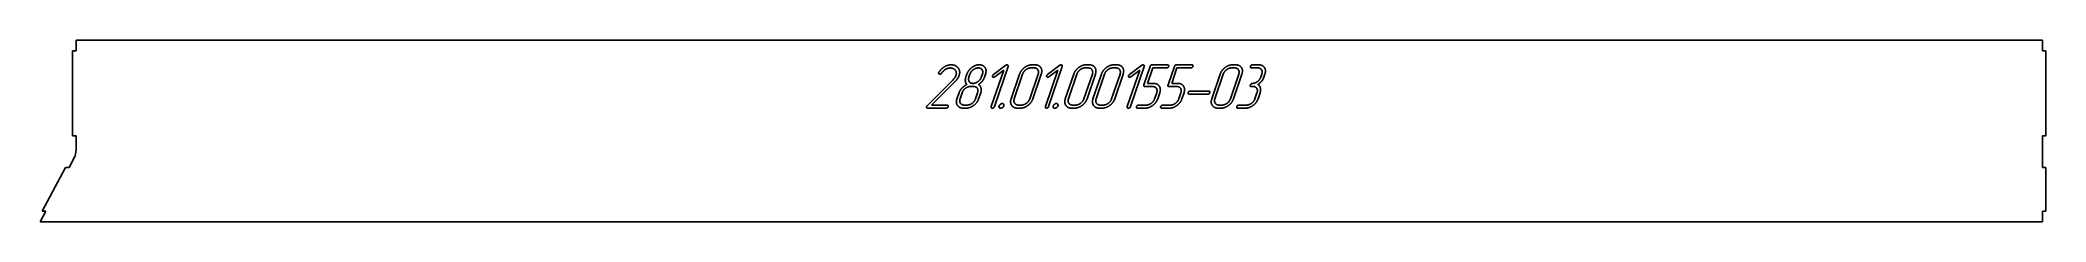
# Model space of a CAD drawing. Header units: millimetres. Extents: x 53 to 974, y 27 to 111.
import ezdxf

# ---------------------------------------------------------------- set-up
doc = ezdxf.new("R2010")
doc.units = ezdxf.units.MM
doc.linetypes.add('K5LT_BASIC', pattern=[0])
doc.layers.add('Engraving', color=7, linetype='Continuous')

msp = doc.modelspace()

# ---------------------------------------------------------------- linework, layer by layer
at = {"color": 150, "linetype": 'K5LT_BASIC', "lineweight": 25, "true_color": 0x0080ff}
for p, q in [((69.7, 105.51), (69.7, 110.51)), ((69.7, 110.51), (71.29, 110.51)), ((972.17, 110.51), (71.29, 110.51)), ((972.17, 110.51), (972.17, 105.51)), ((69.7, 105.51), (68, 105.51)), ((68, 66.51), (68, 105.51)), ((973.67, 105.51), (972.17, 105.51)), ((973.67, 66.51), (973.67, 105.51)), ((69.7, 66.51), (68, 66.51)), ((69.7, 60.51), (69.7, 66.51)), ((972.17, 66.51), (972.17, 60.51)), ((973.67, 66.51), (972.17, 66.51)), ((66.5, 52.05), (69.17, 57.05)), ((972.17, 60.51), (972.17, 57.05)), ((972.17, 57.05), (972.17, 52.05)), ((54.15, 32.05), (64.8, 52.05)), ((64.8, 52.05), (66.5, 52.05)), ((972.17, 52.05), (973.67, 52.05)), ((973.67, 52.05), (973.67, 32.05)), ((53.19, 27.05), (55.85, 32.05)), ((55.85, 32.05), (54.15, 32.05)), ((972.17, 32.05), (972.17, 27.05)), ((973.67, 32.05), (972.17, 32.05)), ((53.19, 27.05), (972.17, 27.05))]:
    msp.add_line(p, q, dxfattribs=at)
msp.add_open_spline([(69.17, 57.05), (69.2, 57.19), (69.27, 57.48), (69.37, 57.91), (69.46, 58.35), (69.54, 58.78), (69.61, 59.21), (69.66, 59.64), (69.69, 60.07), (69.7, 60.36), (69.7, 60.51)], degree=3, dxfattribs=at)
at = {"layer": 'Engraving', "color": 150, "linetype": 'K5LT_BASIC', "lineweight": 25, "true_color": 0x0080ff}
for p, q in [((472.09, 92.18), (460.28, 80.37)), ((465.69, 95.79), (465.56, 95.53)), ((472.58, 92.73), (472.09, 92.18)), ((472.96, 93.23), (472.58, 92.73)), ((478.51, 94.92), (478.02, 93.47)), ((479.93, 94.91), (479.44, 93.46)), ((483.29, 99.09), (482.46, 98.87)), ((483.77, 99.16), (483.29, 99.09)), ((484.21, 99.16), (483.77, 99.16)), ((485.12, 93.46), (485.62, 94.91)), ((486.55, 93.46), (487.04, 94.91)), ((487.04, 94.91), (487.19, 95.35)), ((487.19, 95.35), (487.27, 95.8)), ((487.27, 95.8), (487.31, 96.56)), ((495.39, 96.74), (489.69, 79.97)), ((496.35, 98.95), (490.65, 94.68)), ((491.11, 79.97), (497.39, 98.45)), ((491.31, 93.69), (495.39, 96.74)), ((502.67, 94.9), (498.8, 83.53)), ((504.09, 94.89), (500.23, 83.53)), ((507.34, 83.53), (511.21, 94.89)), ((509.32, 97.74), (507.9, 97.74)), ((509.8, 99.16), (508.38, 99.16)), ((508.77, 83.53), (512.63, 94.9)), ((520.26, 96.74), (514.56, 79.97)), ((521.22, 98.95), (515.52, 94.68)), ((515.98, 79.97), (522.26, 98.45)), ((516.18, 93.69), (520.26, 96.74)), ((527.54, 94.9), (523.67, 83.53)), ((528.96, 94.89), (525.1, 83.53)), ((532.22, 83.53), (536.08, 94.89)), ((534.19, 97.74), (532.77, 97.74)), ((534.67, 99.16), (533.25, 99.16)), ((533.64, 83.53), (537.5, 94.9)), ((540.24, 94.9), (536.37, 83.53)), ((541.66, 94.89), (537.8, 83.53)), ((544.92, 83.53), (548.78, 94.89)), ((546.89, 97.74), (545.47, 97.74)), ((547.37, 99.16), (545.95, 99.16)), ((546.34, 83.53), (550.2, 94.9)), ((557.83, 96.74), (552.13, 79.97)), ((558.79, 98.95), (553.09, 94.68)), ((553.55, 79.97), (559.83, 98.45)), ((553.75, 93.69), (557.83, 96.74)), ((562.61, 98.45), (559.71, 89.91)), ((561.37, 90.62), (563.79, 97.74)), ((570.67, 99.16), (563.56, 99.16)), ((563.79, 97.74), (570.18, 97.74)), ((573.72, 98.45), (570.82, 89.91)), ((572.49, 90.62), (574.91, 97.74)), ((581.78, 99.16), (574.68, 99.16)), ((574.91, 97.74), (581.3, 97.74)), ((594.74, 94.9), (590.88, 83.53)), ((596.17, 94.89), (592.3, 83.53)), ((599.42, 83.53), (603.28, 94.89)), ((601.39, 97.74), (599.97, 97.74)), ((601.88, 99.16), (600.46, 99.16)), ((600.84, 83.53), (604.71, 94.9)), ((609.12, 97.74), (611.96, 97.74)), ((612.44, 99.16), (609.6, 99.16)), ((613.83, 94.89), (613.35, 93.47)), ((614.33, 92.43), (614.52, 92.72)), ((614.52, 92.72), (614.61, 93)), ((614.61, 93), (614.77, 93.47)), ((614.77, 93.47), (615.26, 94.89)), ((462.32, 80.69), (473.02, 91.38)), ((474.9, 86.37), (473.93, 83.52)), ((476.32, 86.37), (475.36, 83.53)), ((481.55, 89.21), (480.13, 89.21)), ((482.46, 83.53), (483.42, 86.37)), ((483.88, 83.53), (484.85, 86.37)), ((560.18, 89.19), (563.74, 89.19)), ((564.23, 90.62), (561.37, 90.62)), ((565.61, 86.37), (564.64, 83.53)), ((566.07, 83.53), (567.03, 86.37)), ((571.29, 89.19), (574.85, 89.19)), ((575.34, 90.62), (572.49, 90.62)), ((576.72, 86.37), (575.75, 83.53)), ((577.18, 83.53), (578.14, 86.37)), ((580.49, 85.66), (589.02, 85.66)), ((589.5, 87.08), (580.98, 87.08)), ((609.06, 89.21), (609.77, 89.21)), ((611.64, 86.37), (610.68, 83.53)), ((612.1, 83.52), (613.07, 86.37)), ((460.5, 79.26), (469, 79.26)), ((469.48, 80.69), (462.32, 80.69)), ((476.75, 79.26), (478.17, 79.26)), ((477.23, 80.69), (478.65, 80.69)), ((501.62, 79.26), (503.04, 79.26)), ((502.1, 80.69), (503.52, 80.69)), ((526.49, 79.26), (527.91, 79.26)), ((526.97, 80.69), (528.39, 80.69)), ((539.19, 79.26), (540.61, 79.26)), ((539.67, 80.69), (541.09, 80.69)), ((556.8, 79.26), (560.37, 79.26)), ((560.85, 80.69), (557.29, 80.69)), ((567.91, 79.26), (571.48, 79.26)), ((571.96, 80.69), (568.4, 80.69)), ((593.69, 79.26), (595.12, 79.26)), ((594.18, 80.69), (595.6, 80.69)), ((602.84, 79.26), (606.39, 79.26)), ((606.87, 80.69), (603.32, 80.69))]:
    msp.add_line(p, q, dxfattribs=at)
for points in [[(465.61, 95.03), (465.45, 95.22), (465.56, 95.53)], [(466.06, 94.84), (465.76, 94.84), (465.61, 95.03)], [(465.69, 95.79), (466.87, 97.52), (468.43, 98.39)], [(466.5, 94.97), (466.32, 94.88), (466.06, 94.84)], [(466.86, 95.31), (466.7, 95.08), (466.5, 94.97)], [(468.86, 97.17), (467.83, 96.63), (466.86, 95.31)], [(468.43, 98.39), (469.82, 99.17), (471.3, 99.17)], [(470.88, 97.72), (469.9, 97.72), (468.86, 97.17)], [(472.19, 97.44), (471.59, 97.72), (470.88, 97.72)], [(471.3, 99.17), (473.33, 99.17), (474.46, 97.78)], [(473.15, 96.71), (472.79, 97.17), (472.19, 97.44)], [(472.96, 93.23), (473.3, 93.74), (473.49, 94.28)], [(474.28, 92.92), (473.84, 92.25), (473.02, 91.38)], [(473.49, 94.28), (473.97, 95.72), (473.15, 96.71)], [(474.95, 94.28), (474.72, 93.59), (474.28, 92.92)], [(474.46, 97.78), (475.64, 96.31), (474.95, 94.28)], [(477.81, 91.6), (477.68, 92.46), (478.02, 93.47)], [(478.51, 94.92), (479.07, 96.56), (480.78, 97.93)], [(479.58, 91.45), (479.04, 92.28), (479.44, 93.46)], [(479.93, 94.91), (480.34, 96.1), (481.45, 96.92)], [(480.78, 97.93), (481.61, 98.56), (482.46, 98.87)], [(481.45, 96.92), (482.57, 97.74), (483.75, 97.74)], [(485.12, 93.46), (484.71, 92.25), (483.58, 91.44)], [(483.75, 97.74), (484.93, 97.74), (485.47, 96.91)], [(484.21, 99.16), (485.97, 99.16), (486.83, 97.92)], [(485.47, 96.91), (486.02, 96.09), (485.62, 94.91)], [(486.55, 93.46), (486.2, 92.42), (485.53, 91.62)], [(486.83, 97.92), (487.26, 97.33), (487.31, 96.56)], [(490.31, 93.69), (490.17, 93.9), (490.28, 94.2)], [(490.28, 94.2), (490.31, 94.31), (490.65, 94.68)], [(490.75, 93.47), (490.46, 93.47), (490.31, 93.69)], [(491.31, 93.69), (491.02, 93.47), (490.75, 93.47)], [(496.35, 98.95), (496.62, 99.14), (496.9, 99.14)], [(496.9, 99.14), (497.19, 99.14), (497.34, 98.95)], [(497.34, 98.95), (497.5, 98.76), (497.39, 98.45)], [(502.67, 94.9), (503.25, 96.6), (504.92, 97.88)], [(504.09, 94.89), (504.49, 96.07), (505.6, 96.9)], [(504.92, 97.88), (506.59, 99.16), (508.38, 99.16)], [(505.6, 96.9), (506.72, 97.74), (507.9, 97.74)], [(509.32, 97.74), (510.5, 97.74), (511.05, 96.9)], [(509.8, 99.16), (511.55, 99.16), (512.39, 97.92)], [(511.05, 96.9), (511.6, 96.06), (511.21, 94.89)], [(512.39, 97.92), (513.24, 96.67), (512.63, 94.9)], [(515.19, 93.69), (515.04, 93.9), (515.15, 94.2)], [(515.15, 94.2), (515.18, 94.31), (515.52, 94.68)], [(515.62, 93.47), (515.33, 93.47), (515.19, 93.69)], [(516.18, 93.69), (515.89, 93.47), (515.62, 93.47)], [(521.22, 98.95), (521.49, 99.14), (521.77, 99.14)], [(521.77, 99.14), (522.06, 99.14), (522.21, 98.95)], [(522.21, 98.95), (522.37, 98.76), (522.26, 98.45)], [(527.54, 94.9), (528.12, 96.6), (529.79, 97.88)], [(528.96, 94.89), (529.36, 96.07), (530.48, 96.9)], [(529.79, 97.88), (531.46, 99.16), (533.25, 99.16)], [(530.48, 96.9), (531.59, 97.74), (532.77, 97.74)], [(534.19, 97.74), (535.37, 97.74), (535.92, 96.9)], [(534.67, 99.16), (536.42, 99.16), (537.26, 97.92)], [(535.92, 96.9), (536.47, 96.06), (536.08, 94.89)], [(537.26, 97.92), (538.11, 96.67), (537.5, 94.9)], [(540.24, 94.9), (540.82, 96.6), (542.49, 97.88)], [(541.66, 94.89), (542.06, 96.07), (543.18, 96.9)], [(542.49, 97.88), (544.16, 99.16), (545.95, 99.16)], [(543.18, 96.9), (544.29, 97.74), (545.47, 97.74)], [(546.89, 97.74), (548.07, 97.74), (548.62, 96.9)], [(547.37, 99.16), (549.12, 99.16), (549.96, 97.92)], [(548.62, 96.9), (549.17, 96.06), (548.78, 94.89)], [(549.96, 97.92), (550.81, 96.67), (550.2, 94.9)], [(552.76, 93.69), (552.62, 93.9), (552.72, 94.2)], [(552.72, 94.2), (552.76, 94.31), (553.09, 94.68)], [(553.2, 93.47), (552.9, 93.47), (552.76, 93.69)], [(553.75, 93.69), (553.47, 93.47), (553.2, 93.47)], [(558.79, 98.95), (559.06, 99.14), (559.35, 99.14)], [(559.35, 99.14), (559.63, 99.14), (559.78, 98.95)], [(559.78, 98.95), (559.94, 98.76), (559.83, 98.45)], [(562.61, 98.45), (562.85, 99.16), (563.56, 99.16)], [(570.79, 97.96), (570.53, 97.74), (570.18, 97.74)], [(570.67, 99.16), (570.92, 99.16), (571.07, 98.93)], [(571.14, 98.45), (571.05, 98.19), (570.79, 97.96)], [(571.07, 98.93), (571.22, 98.7), (571.14, 98.45)], [(573.72, 98.45), (573.97, 99.16), (574.68, 99.16)], [(581.9, 97.96), (581.64, 97.74), (581.3, 97.74)], [(581.78, 99.16), (582.04, 99.16), (582.19, 98.93)], [(582.25, 98.45), (582.16, 98.19), (581.9, 97.96)], [(582.19, 98.93), (582.34, 98.7), (582.25, 98.45)], [(594.74, 94.9), (595.32, 96.6), (596.99, 97.88)], [(596.17, 94.89), (596.57, 96.07), (597.68, 96.9)], [(596.99, 97.88), (598.66, 99.16), (600.46, 99.16)], [(597.68, 96.9), (598.79, 97.74), (599.97, 97.74)], [(601.39, 97.74), (602.57, 97.74), (603.13, 96.9)], [(601.88, 99.16), (603.63, 99.16), (604.47, 97.92)], [(603.13, 96.9), (603.68, 96.06), (603.28, 94.89)], [(604.47, 97.92), (605.31, 96.67), (604.71, 94.9)], [(608.66, 97.93), (608.55, 98.16), (608.65, 98.45)], [(608.65, 98.45), (608.7, 98.6), (608.97, 98.88)], [(609.12, 97.74), (608.79, 97.74), (608.66, 97.93)], [(608.97, 98.88), (609.25, 99.16), (609.6, 99.16)], [(611.84, 91.45), (612.94, 92.28), (613.35, 93.47)], [(613.7, 96.9), (613.17, 97.74), (611.96, 97.74)], [(612.44, 99.16), (614.23, 99.16), (615.05, 97.92)], [(613.83, 94.89), (614.23, 96.07), (613.7, 96.9)], [(614.33, 92.43), (614.16, 92.05), (613.76, 91.62)], [(615.05, 97.92), (615.87, 96.69), (615.26, 94.89)], [(474.22, 80.5), (473.32, 81.73), (473.93, 83.52)], [(474.9, 86.37), (475.27, 87.46), (476.21, 88.45)], [(475.54, 81.53), (474.96, 82.38), (475.36, 83.53)], [(476.21, 88.45), (477.14, 89.45), (478.47, 90.14)], [(476.32, 86.37), (476.72, 87.54), (477.83, 88.37)], [(478.47, 90.14), (477.95, 90.74), (477.81, 91.6)], [(477.83, 88.37), (478.95, 89.21), (480.13, 89.21)], [(481.31, 90.63), (480.13, 90.63), (479.58, 91.45)], [(482.46, 83.53), (482.05, 82.33), (480.95, 81.51)], [(483.58, 91.44), (482.46, 90.63), (481.31, 90.63)], [(481.55, 89.21), (482.75, 89.21), (483.29, 88.37)], [(483.88, 83.53), (483.28, 81.75), (481.61, 80.51)], [(483.29, 88.37), (483.82, 87.54), (483.42, 86.37)], [(485.53, 91.62), (484.87, 90.82), (483.85, 90.15)], [(483.85, 90.15), (484.65, 89.68), (484.95, 88.62)], [(484.95, 88.62), (485.25, 87.56), (484.85, 86.37)], [(499.09, 80.5), (498.19, 81.74), (498.8, 83.53)], [(500.41, 81.53), (499.84, 82.38), (500.23, 83.53)], [(507.34, 83.53), (506.93, 82.31), (505.8, 81.5)], [(508.77, 83.53), (508.17, 81.78), (506.5, 80.52)], [(523.96, 80.5), (523.07, 81.74), (523.67, 83.53)], [(525.28, 81.53), (524.71, 82.38), (525.1, 83.53)], [(532.22, 83.53), (531.8, 82.31), (530.67, 81.5)], [(533.64, 83.53), (533.04, 81.78), (531.37, 80.52)], [(536.66, 80.5), (535.77, 81.74), (536.37, 83.53)], [(537.98, 81.53), (537.41, 82.38), (537.8, 83.53)], [(544.92, 83.53), (544.5, 82.31), (543.37, 81.5)], [(546.34, 83.53), (545.74, 81.78), (544.07, 80.52)], [(560.18, 89.19), (559.47, 89.19), (559.71, 89.91)], [(563.13, 81.51), (564.24, 82.33), (564.64, 83.53)], [(565.46, 88.37), (564.92, 89.19), (563.74, 89.19)], [(566.07, 83.53), (565.47, 81.78), (563.79, 80.52)], [(564.23, 90.62), (565.98, 90.62), (566.8, 89.37)], [(565.61, 86.37), (566.01, 87.55), (565.46, 88.37)], [(566.8, 89.37), (567.63, 88.12), (567.03, 86.37)], [(571.29, 89.19), (570.58, 89.19), (570.82, 89.91)], [(574.25, 81.51), (575.35, 82.33), (575.75, 83.53)], [(576.58, 88.37), (576.03, 89.19), (574.85, 89.19)], [(577.18, 83.53), (576.58, 81.78), (574.91, 80.52)], [(575.34, 90.62), (577.09, 90.62), (577.91, 89.37)], [(576.72, 86.37), (577.12, 87.55), (576.58, 88.37)], [(577.91, 89.37), (578.74, 88.12), (578.14, 86.37)], [(580.04, 85.86), (579.93, 86.09), (580.03, 86.37)], [(580.03, 86.37), (580.08, 86.53), (580.35, 86.81)], [(580.49, 85.66), (580.17, 85.66), (580.04, 85.86)], [(580.35, 86.81), (580.62, 87.08), (580.98, 87.08)], [(589.62, 85.89), (589.36, 85.66), (589.02, 85.66)], [(589.5, 87.08), (589.76, 87.08), (589.91, 86.86)], [(589.97, 86.37), (589.89, 86.12), (589.62, 85.89)], [(589.91, 86.86), (590.06, 86.63), (589.97, 86.37)], [(591.16, 80.5), (590.27, 81.74), (590.88, 83.53)], [(592.48, 81.53), (591.91, 82.38), (592.3, 83.53)], [(599.42, 83.53), (599, 82.31), (597.88, 81.5)], [(600.84, 83.53), (600.25, 81.78), (598.57, 80.52)], [(608.6, 89.4), (608.5, 89.63), (608.59, 89.92)], [(608.59, 89.92), (608.65, 90.07), (608.92, 90.35)], [(609.06, 89.21), (608.73, 89.21), (608.6, 89.4)], [(608.92, 90.35), (609.19, 90.63), (609.54, 90.63)], [(609.17, 81.51), (610.27, 82.33), (610.68, 83.53)], [(609.54, 90.63), (610.74, 90.63), (611.84, 91.45)], [(611.51, 88.37), (610.98, 89.21), (609.77, 89.21)], [(612.1, 83.52), (611.5, 81.75), (609.83, 80.51)], [(611.64, 86.37), (612.05, 87.54), (611.51, 88.37)], [(613.76, 91.62), (613.12, 90.87), (612.07, 90.14)], [(612.07, 90.14), (612.87, 89.68), (613.17, 88.62)], [(613.17, 88.62), (613.47, 87.56), (613.07, 86.37)], [(460.08, 79.49), (459.96, 79.73), (460.06, 80.03)], [(460.06, 80.03), (460.13, 80.23), (460.28, 80.37)], [(460.5, 79.26), (460.24, 79.26), (460.08, 79.49)], [(469.6, 79.49), (469.34, 79.26), (469, 79.26)], [(469.48, 80.69), (469.73, 80.69), (469.88, 80.46)], [(469.95, 79.97), (469.86, 79.72), (469.6, 79.49)], [(469.88, 80.46), (470.03, 80.23), (469.95, 79.97)], [(476.75, 79.26), (475.11, 79.26), (474.22, 80.5)], [(477.23, 80.69), (476.11, 80.69), (475.54, 81.53)], [(481.61, 80.51), (479.94, 79.26), (478.17, 79.26)], [(480.95, 81.51), (479.84, 80.69), (478.65, 80.69)], [(489.72, 79.43), (489.56, 79.6), (489.69, 79.97)], [(490.16, 79.26), (490.03, 79.26), (489.72, 79.43)], [(490.73, 79.43), (490.47, 79.26), (490.16, 79.26)], [(491.11, 79.97), (491, 79.63), (490.73, 79.43)], [(493.33, 79.56), (493.16, 79.9), (493.3, 80.33)], [(493.3, 80.33), (493.39, 80.57), (493.8, 80.98)], [(494.01, 79.26), (493.51, 79.26), (493.33, 79.56)], [(493.8, 80.98), (494.21, 81.39), (494.73, 81.39)], [(494.91, 79.6), (494.52, 79.26), (494.01, 79.26)], [(494.73, 81.39), (495.12, 81.39), (495.34, 81.05)], [(495.44, 80.33), (495.31, 79.94), (494.91, 79.6)], [(495.34, 81.05), (495.57, 80.71), (495.44, 80.33)], [(501.62, 79.26), (499.98, 79.26), (499.09, 80.5)], [(502.1, 80.69), (500.98, 80.69), (500.41, 81.53)], [(506.5, 80.52), (504.82, 79.26), (503.04, 79.26)], [(505.8, 81.5), (504.67, 80.69), (503.52, 80.69)], [(514.59, 79.43), (514.43, 79.6), (514.56, 79.97)], [(515.03, 79.26), (514.9, 79.26), (514.59, 79.43)], [(515.6, 79.43), (515.34, 79.26), (515.03, 79.26)], [(515.98, 79.97), (515.87, 79.63), (515.6, 79.43)], [(518.2, 79.56), (518.03, 79.9), (518.18, 80.33)], [(518.18, 80.33), (518.26, 80.57), (518.67, 80.98)], [(518.88, 79.26), (518.38, 79.26), (518.2, 79.56)], [(518.67, 80.98), (519.08, 81.39), (519.6, 81.39)], [(519.78, 79.6), (519.39, 79.26), (518.88, 79.26)], [(519.6, 81.39), (519.99, 81.39), (520.21, 81.05)], [(520.31, 80.33), (520.18, 79.94), (519.78, 79.6)], [(520.21, 81.05), (520.44, 80.71), (520.31, 80.33)], [(526.49, 79.26), (524.85, 79.26), (523.96, 80.5)], [(526.97, 80.69), (525.85, 80.69), (525.28, 81.53)], [(531.37, 80.52), (529.69, 79.26), (527.91, 79.26)], [(530.67, 81.5), (529.54, 80.69), (528.39, 80.69)], [(539.19, 79.26), (537.55, 79.26), (536.66, 80.5)], [(539.67, 80.69), (538.55, 80.69), (537.98, 81.53)], [(544.07, 80.52), (542.39, 79.26), (540.61, 79.26)], [(543.37, 81.5), (542.24, 80.69), (541.09, 80.69)], [(552.16, 79.43), (552.01, 79.6), (552.13, 79.97)], [(552.6, 79.26), (552.47, 79.26), (552.16, 79.43)], [(553.17, 79.43), (552.91, 79.26), (552.6, 79.26)], [(553.55, 79.97), (553.44, 79.63), (553.17, 79.43)], [(556.34, 79.46), (556.24, 79.69), (556.33, 79.97)], [(556.33, 79.97), (556.39, 80.13), (556.66, 80.41)], [(556.8, 79.26), (556.48, 79.26), (556.34, 79.46)], [(556.66, 80.41), (556.93, 80.69), (557.29, 80.69)], [(563.79, 80.52), (562.12, 79.26), (560.37, 79.26)], [(560.85, 80.69), (562.03, 80.69), (563.13, 81.51)], [(567.46, 79.46), (567.35, 79.69), (567.45, 79.97)], [(567.45, 79.97), (567.5, 80.13), (567.77, 80.41)], [(567.91, 79.26), (567.59, 79.26), (567.46, 79.46)], [(567.77, 80.41), (568.04, 80.69), (568.4, 80.69)], [(574.91, 80.52), (573.23, 79.26), (571.48, 79.26)], [(571.96, 80.69), (573.14, 80.69), (574.25, 81.51)], [(593.69, 79.26), (592.06, 79.26), (591.16, 80.5)], [(594.18, 80.69), (593.06, 80.69), (592.48, 81.53)], [(598.57, 80.52), (596.89, 79.26), (595.12, 79.26)], [(597.88, 81.5), (596.75, 80.69), (595.6, 80.69)], [(602.38, 79.46), (602.27, 79.69), (602.37, 79.97)], [(602.37, 79.97), (602.42, 80.13), (602.7, 80.41)], [(602.84, 79.26), (602.51, 79.26), (602.38, 79.46)], [(602.7, 80.41), (602.97, 80.69), (603.32, 80.69)], [(609.83, 80.51), (608.17, 79.26), (606.39, 79.26)], [(606.87, 80.69), (608.07, 80.69), (609.17, 81.51)]]:
    msp.add_open_spline(points, degree=2, dxfattribs=at)

doc.saveas('drawing.dxf')
